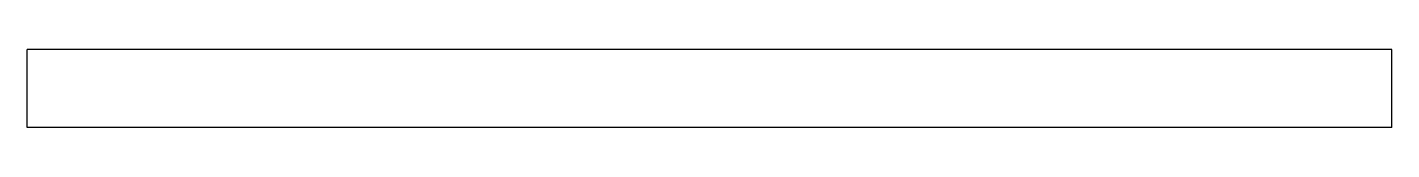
# Paper-space layout '_Top' of a CAD drawing. Header units: millimetres. Extents: x -13.2 to 21.8, y -2 to 0.
import ezdxf

# ---------------------------------------------------------------- set-up
doc = ezdxf.new("R2010")
doc.units = ezdxf.units.MM

psp = doc.layouts.new('_Top')

# ---------------------------------------------------------------- linework, layer by layer
at = {"color": 7, "linetype": 'Continuous', "lineweight": 25}
for p, q in [((21.8, 0), (-13.2, 0)), ((-13.2, -2), (-13.2, 0)), ((21.8, -2), (21.8, 0)), ((21.8, -2), (-13.2, -2))]:
    psp.add_line(p, q, dxfattribs=at)

doc.saveas('drawing.dxf')
